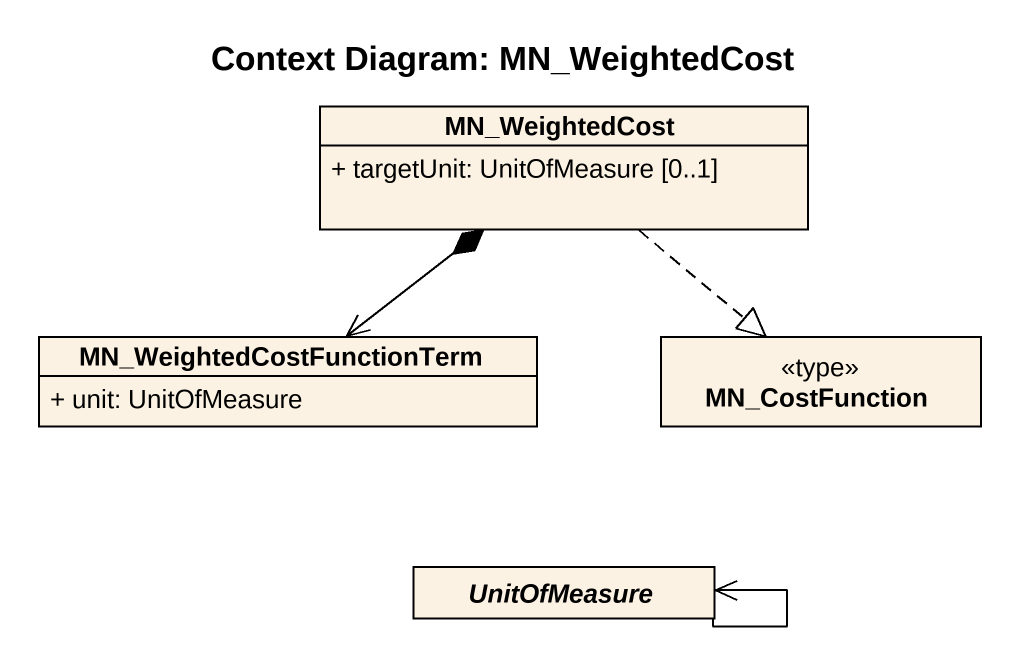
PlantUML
@startuml
title Context Diagram: MN_WeightedCost
hide circle
hide empty members
skinparam classAttributeIconSize 0
class MN_WeightedCost {
  + targetUnit: UnitOfMeasure [0..1]
}
class MN_WeightedCostFunctionTerm {
  + unit: UnitOfMeasure
}
class MN_CostFunction <<type>>
abstract class UnitOfMeasure
MN_WeightedCost *--> MN_WeightedCostFunctionTerm
MN_WeightedCost ..|> MN_CostFunction
UnitOfMeasure --> UnitOfMeasure
@enduml
